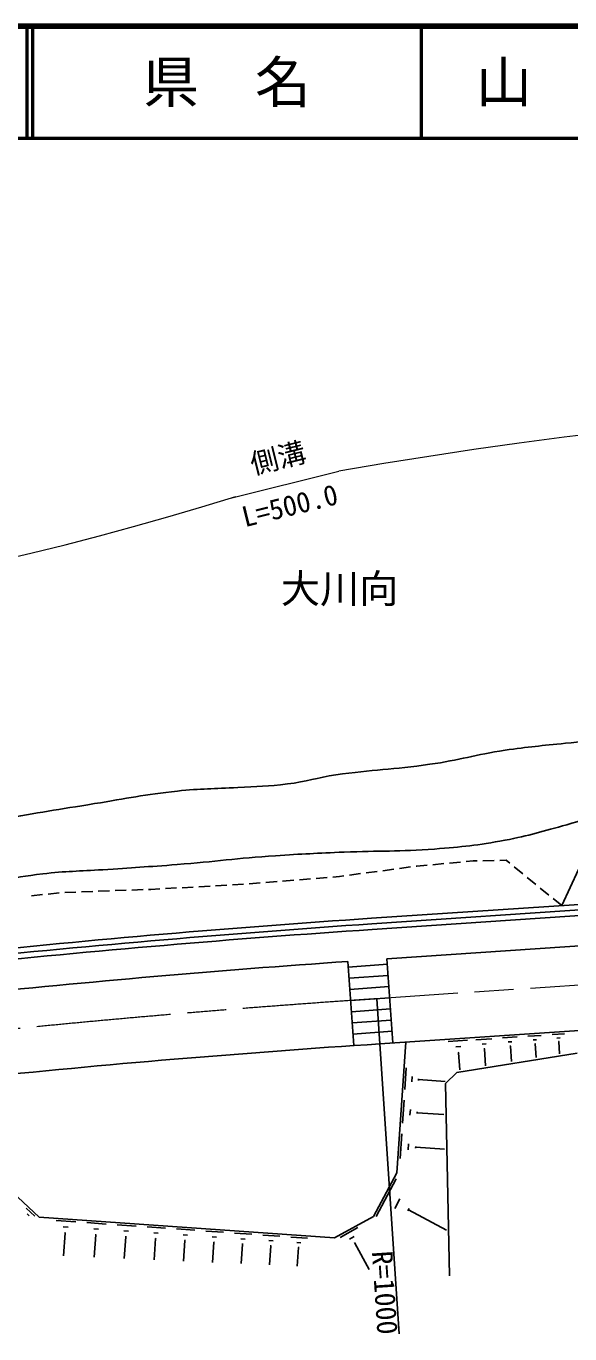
# Model space of a CAD drawing. Units: millimetres, scale not verified. Extents: x 40000 to 680000, y 20000 to 380000.
# Drawn here: x 297680 to 346275, y 263193 to 380000 of the extents above; entities that cross this region are included whole.
import ezdxf
from ezdxf.enums import TextEntityAlignment as Align

# ---------------------------------------------------------------- set-up
doc = ezdxf.new("R2010")
doc.units = ezdxf.units.MM
doc.header["$LTSCALE"] = 1000
doc.linetypes.add('CHAIN', pattern=[18.5, 12, -1.5, 3.5, -1.5])
for name, color, linetype, lineweight in [('M-BGD', 7, 'Continuous', 25), ('M-BMK', 2, 'CHAIN', 13), ('M-STR-HTXT', 7, 'Continuous', 13), ('M-TTL', 2, 'Continuous', 140), ('M-TTL-LINE', 7, 'Continuous', 50)]:
    doc.layers.add(name, color=color, linetype=linetype, lineweight=lineweight)
doc.layers.add('M-TTL-TXT', color=7, linetype='Continuous')
doc.styles.add('@ＭＳ ゴシック', font='')
doc.styles.add('ＭＳ ゴシック', font='')
doc.styles.get('@ＭＳ ゴシック').set_extended_font_data('@MS Gothic')
doc.styles.get('ＭＳ ゴシック').set_extended_font_data('MS Gothic')

msp = doc.modelspace()

# ---------------------------------------------------------------- linework, layer by layer
at = {"layer": 'M-BGD'}
for p, q in [((416468, 306195), (328548, 300310)), ((331039, 304762), (332030, 304894)), ((332525, 304960), (332611, 304972)), ((332611, 304972), (333521, 305055)), ((334019, 305101), (335015, 305193)), ((335512, 305238), (336508, 305330)), ((337006, 305376), (337634, 305434)), ((337634, 305434), (338003, 305441)), ((338503, 305451), (339503, 305470)), ((340003, 305480), (340578, 305491)), ((340578, 305491), (340907, 305223)), ((341295, 304907), (342071, 304276)), ((320603, 303630), (321600, 303712)), ((322098, 303753), (323095, 303835)), ((323593, 303876), (324590, 303958)), ((325088, 303999), (325684, 304048)), ((325684, 304048), (326082, 304101)), ((326578, 304167), (327569, 304299)), ((328065, 304366), (329056, 304498)), ((329552, 304564), (330543, 304696)), ((342459, 303960), (343234, 303329)), ((345545, 301448), (347058, 304670)), ((299640, 302481), (300633, 302598)), ((301132, 302621), (302131, 302656)), ((302631, 302674), (303630, 302709)), ((304130, 302727), (305129, 302762)), ((305629, 302780), (306628, 302816)), ((307128, 302833), (308127, 302869)), ((308627, 302886), (308828, 302894)), ((308828, 302894), (309626, 302937)), ((310125, 302965), (311124, 303019)), ((311623, 303047), (312621, 303101)), ((313121, 303129), (314119, 303183)), ((314618, 303211), (315617, 303266)), ((316116, 303293), (317115, 303348)), ((317613, 303385), (318610, 303467)), ((319108, 303508), (320105, 303590)), ((343622, 303013), (344397, 302382)), ((298150, 302304), (299143, 302422)), ((361738, 302030), (328581, 299811)), ((361772, 301531), (328615, 299312)), ((416599, 302495), (329930, 296694)), ((344785, 302066), (345545, 301448)), ((329930, 296694), (330451, 289174)), ((326438, 296458), (326959, 288942)), ((326473, 295959), (329964, 296201)), ((326542, 294961), (330034, 295203)), ((329298, 289098), (416972, 294905)), ((326611, 293964), (330103, 294206)), ((326680, 292966), (330172, 293208)), ((326749, 291968), (330241, 292210)), ((329029, 293126), (331032, 263193)), ((326818, 290971), (330310, 291213)), ((326888, 289973), (330379, 290215)), ((340253, 289623), (341557, 289710)), ((342524, 289774), (343722, 289853)), ((344692, 289917), (345789, 289990)), ((330813, 277566), (331607, 289251)), ((335385, 289301), (337141, 289417)), ((336078, 288817), (336518, 288846)), ((337873, 289466), (339288, 289559)), ((338432, 289076), (338785, 289100)), ((338592, 288660), (338681, 288666)), ((338637, 288663), (338737, 287147)), ((340768, 289264), (341094, 289286)), ((340916, 288881), (340997, 288887)), ((340957, 288884), (341047, 287518)), ((342997, 289444), (343297, 289464)), ((343133, 289092), (343208, 289097)), ((343171, 289095), (343252, 287872)), ((345125, 289615), (345399, 289634)), ((345250, 289293), (345318, 289298)), ((345284, 289295), (345356, 288210)), ((336169, 286533), (346931, 288262)), ((336278, 288301), (336388, 288309)), ((336333, 288305), (336434, 286778)), ((331519, 285012), (331650, 286941)), ((332147, 285696), (332180, 286178)), ((335162, 285559), (336169, 286533)), ((286338, 285266), (298840, 273625)), ((332738, 285837), (332746, 285958)), ((332742, 285898), (335130, 285735)), ((335504, 268385), (335162, 285559)), ((331315, 281998), (331455, 284059)), ((331986, 282729), (332021, 283244)), ((332617, 282880), (332626, 283009)), ((332621, 282945), (335018, 282782)), ((331101, 278849), (331250, 281048)), ((331817, 279629), (331854, 280179)), ((332491, 279790), (332500, 279928)), ((332495, 279859), (335080, 279683)), ((328730, 273682), (330813, 277566)), ((328960, 273687), (330752, 277029)), ((330635, 274403), (331083, 275238)), ((297690, 274423), (298455, 273710)), ((297763, 273926), (297954, 273748)), ((298840, 273625), (325240, 271768)), ((325240, 271768), (328730, 273682)), ((331805, 274178), (331917, 274387)), ((331861, 274283), (335248, 272467)), ((300359, 273318), (302121, 273194)), ((300982, 272743), (301423, 272712)), ((301165, 272199), (301022, 270155)), ((301110, 272203), (301221, 272195)), ((303106, 273125), (304831, 273003)), ((303717, 272562), (304148, 272531)), ((305817, 272934), (307506, 272815)), ((306415, 272383), (306837, 272353)), ((308493, 272746), (310146, 272629)), ((309078, 272206), (309491, 272177)), ((311132, 272560), (312751, 272446)), ((313737, 272377), (315321, 272265)), ((316308, 272196), (317857, 272087)), ((325736, 271811), (327327, 272684)), ((303896, 272029), (303756, 270036)), ((303842, 272033), (303950, 272025)), ((306590, 271861), (306454, 269918)), ((306538, 271865), (306643, 271857)), ((309249, 271695), (309116, 269802)), ((309198, 271699), (309301, 271692)), ((311705, 272032), (312110, 272003)), ((311873, 271532), (311743, 269687)), ((311823, 271536), (311924, 271528)), ((314298, 271860), (314694, 271832)), ((314462, 271371), (314336, 269574)), ((314413, 271374), (314512, 271367)), ((316856, 271690), (317244, 271663)), ((317017, 271212), (316894, 269462)), ((316969, 271215), (317066, 271208)), ((318845, 272017), (320360, 271911)), ((319381, 271522), (319760, 271496)), ((319538, 271054), (319419, 269352)), ((319491, 271058), (319586, 271051)), ((321348, 271841), (322830, 271737)), ((321872, 271357), (322243, 271331)), ((326594, 271661), (326992, 271879)), ((327005, 271265), (327105, 271320)), ((327055, 271293), (328349, 268933)), ((322026, 270899), (321910, 269243)), ((321980, 270903), (322073, 270896))]:
    msp.add_line(p, q, dxfattribs=at)
for centre, radius, start, end in [((395814, -704641), 1007200, 93.82935, 95.95258), ((395814, -704641), 1006700, 93.82935, 95.95381), ((395814, -704641), 1006200, 93.82935, 95.95335), ((395814, -704641), 1003500, 93.96423, 95.95089), ((394413, -704759), 995988, 93.74851, 95.86844)]:
    msp.add_arc(centre, radius, start, end, dxfattribs=at)
for points, knots in [([(267788, 305154), (269988, 305295), (270589, 305346), (272377, 305535), (274789, 305791), (276120, 306090), (278523, 306413), (280944, 306739), (282316, 306801), (284731, 307166), (288968, 307805), (291296, 308433), (295517, 309172), (298746, 309738), (300558, 310031), (303795, 310552), (306681, 311016), (308288, 311362), (311194, 311681), (313292, 311911), (314482, 311858), (316587, 311994), (318327, 312107), (319309, 312096), (321040, 312308), (322747, 312517), (323665, 312873), (325367, 313123), (328634, 313604), (330501, 313588), (333770, 314064), (336408, 314448), (337843, 314920), (340480, 315318), (342577, 315634), (343763, 315724), (345873, 315945), (348638, 316235), (350192, 316352), (352959, 316635), (354552, 316798), (355453, 316822), (357035, 317074), (358491, 317306), (359325, 317394), (360735, 317826), (362463, 318357), (363097, 318748), (364936, 319770)], [0, 0, 0, 0, 1, 1, 1, 2, 2, 2, 3, 3, 3, 4, 4, 4, 5, 5, 5, 6, 6, 6, 7, 7, 7, 8, 8, 8, 9, 9, 9, 10, 10, 10, 11, 11, 11, 12, 12, 12, 13, 13, 13, 14, 14, 14, 15, 15, 15, 16, 16, 16, 16]), ([(356671, 311516), (354560, 311120), (353966, 310988), (352252, 310565), (349780, 309955), (348471, 309341), (346014, 308671), (343861, 308083), (342663, 307699), (340470, 307284), (338039, 306825), (336652, 306689), (334186, 306499), (331035, 306256), (329257, 306354), (326099, 306222), (323698, 306121), (322352, 306061), (319954, 305898), (316519, 305665), (314607, 305384), (311175, 305113), (308577, 304907), (307120, 304831), (304521, 304651), (302427, 304506), (301244, 304531), (299161, 304281), (297599, 304094), (296730, 303937), (295187, 303634), (293752, 303353), (292959, 303140), (291537, 302802), (289833, 302398), (288918, 301993), (287193, 301693), (286803, 301626), (286790, 301624), (286194, 301532)], [0, 0, 0, 0, 1, 1, 1, 2, 2, 2, 3, 3, 3, 4, 4, 4, 5, 5, 5, 6, 6, 6, 7, 7, 7, 8, 8, 8, 9, 9, 9, 10, 10, 10, 11, 11, 11, 12, 12, 12, 13, 13, 13, 13])]:
    msp.add_open_spline(points, degree=3, knots=knots, dxfattribs=at)
at = {"layer": 'M-BMK'}
msp.add_line((373180, 296081), (329029, 293126), dxfattribs=at)
msp.add_arc((395814, -704641), 1000000, 93.82935, 95.94928, dxfattribs=at)
at = {"layer": 'M-STR-HTXT'}
msp.add_line((315941, 337835), (325623, 340248), dxfattribs=at)
for centre, radius, start, end in [((231989, 608103), 283006, 246.57192, 287.35976), ((399743, -84718), 431382, 65.44659, 99.89363)]:
    msp.add_arc(centre, radius, start, end, dxfattribs=at)
at = {"layer": 'M-TTL'}
msp.add_line((680000, 380000), (40000, 380000), dxfattribs=at)
at = {"layer": 'M-TTL-LINE'}
for p, q in [((297750, 380000), (297750, 370000)), ((298250, 380000), (298250, 370000)), ((333000, 380000), (333000, 370000)), ((40000, 370000), (680000, 370000))]:
    msp.add_line(p, q, dxfattribs=at)

# ---------------------------------------------------------------- texts
at = {"layer": 'M-BGD', "style": 'ＭＳ ゴシック'}
msp.add_text('大川向', height=2566, dxfattribs=at).set_placement((325698, 327705), align=Align.BOTTOM_CENTER)
msp.add_text('R=1000', height=1833, rotation=273.829, dxfattribs=at).set_placement((328037, 270509), align=Align.BOTTOM_LEFT)
at = {"layer": 'M-STR-HTXT', "style": 'ＭＳ ゴシック'}
msp.add_text('側溝', height=1833, rotation=13.994, dxfattribs=at).set_placement((320540, 340012), align=Align.BOTTOM_CENTER)
at = {"layer": 'M-STR-HTXT', "style": '@ＭＳ ゴシック'}
msp.add_text('L=500.0', height=1833, rotation=13.994, dxfattribs=at).set_placement((321024, 338071), align=Align.TOP_CENTER)
at = {"layer": 'M-TTL-TXT', "style": 'ＭＳ ゴシック'}
for s, p in [('県\u3000名', (315625, 375000)), ('山\u3000口\u3000県', (350375, 375000))]:
    msp.add_text(s, height=3666, dxfattribs=at).set_placement(p, align=Align.MIDDLE_CENTER)

doc.saveas('drawing.dxf')
